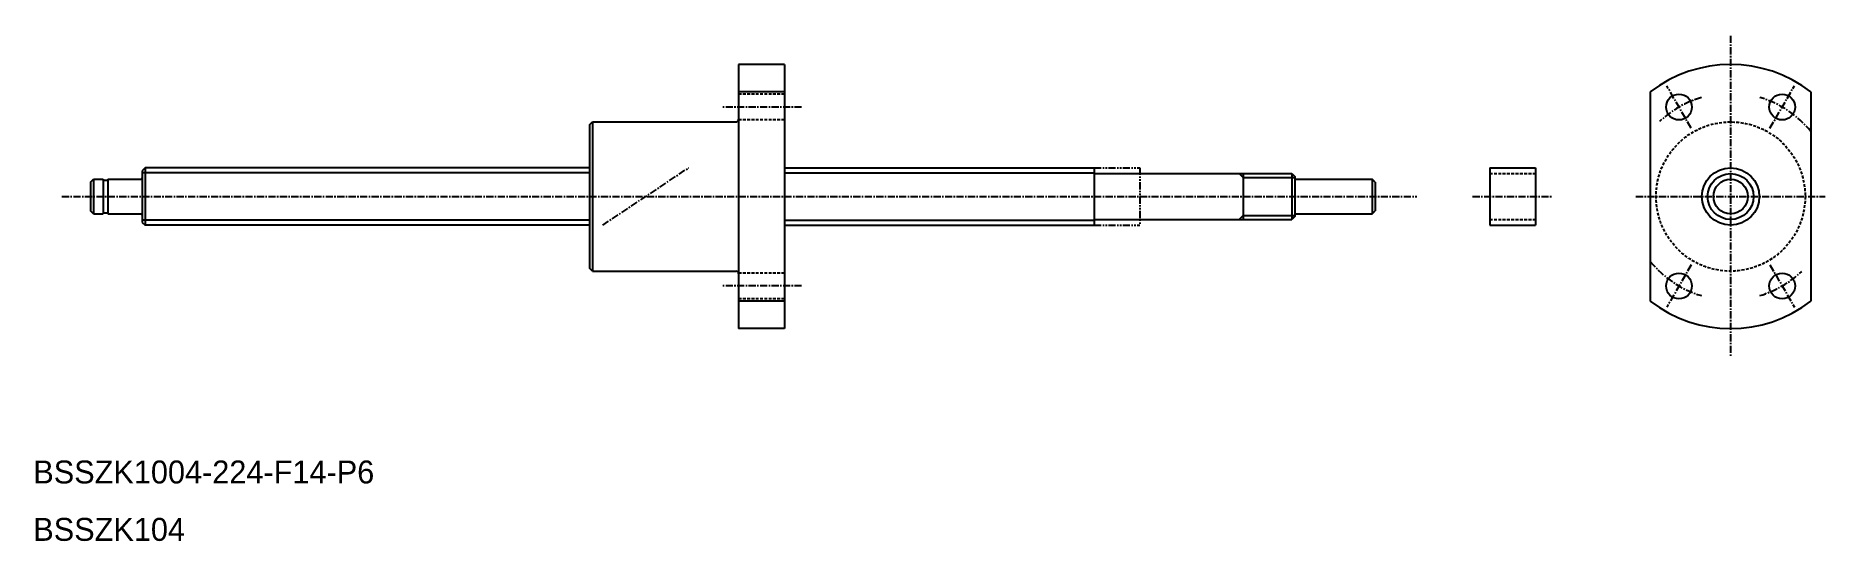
# Model space of a CAD drawing. Extents: x 10 to 322, y 10 to 98.
import ezdxf

# ---------------------------------------------------------------- set-up
doc = ezdxf.new("R2010")
doc.units = 0
for name, pattern in [('CENTER', [2, 1.25, -0.25, 0.25, -0.25]), ('DASHED', [0.75, 0.5, -0.25]), ('PHANTOM', [2.5, 1.25, -0.25, 0.25, -0.25, 0.25, -0.25])]:
    doc.linetypes.add(name, pattern=pattern)
doc.layers.get('0').update_dxf_attribs({"linetype": 'CONTINUOUS'})
doc.layers.add('CENTER', color=1, linetype='CENTER')

msp = doc.modelspace()

# ---------------------------------------------------------------- linework, layer by layer
at = {"color": 7, "linetype": 'CONTINUOUS'}
for p, q in [((133, 93), (133, 47)), ((141, 93), (133, 93)), ((141, 93), (141, 47)), ((141, 88.25), (133, 88.25)), ((292, 88.25), (292, 51.75)), ((320, 88.25), (320, 51.75)), ((107, 82.5), (107.5, 83)), ((107, 82.5), (107, 57.5)), ((107.5, 83), (107.5, 57)), ((107.5, 83), (132.5, 83)), ((29.5, 75), (29, 74.5)), ((107, 75), (29.5, 75)), ((29.5, 75), (29.5, 65)), ((141, 75), (195, 75)), ((195, 75), (195, 65)), ((264, 75), (264, 65)), ((264, 75), (272, 75)), ((272, 75), (272, 65)), ((20, 72.5), (20.5, 73)), ((20, 72.5), (20, 67.5)), ((20.5, 73), (20.5, 67)), ((20.5, 73), (22.2, 73)), ((22.2, 73), (22.2, 67)), ((22.2, 72.85), (23, 72.85)), ((23, 73), (28.8, 73)), ((23, 73), (23, 67)), ((29, 74.5), (29, 65.5)), ((29, 72.4), (29, 72.4)), ((195.2, 74), (229.5, 74)), ((221, 74), (221, 66)), ((229.5, 74), (230, 73.5)), ((229.5, 74), (229.5, 66)), ((230, 73.5), (230, 66.5)), ((230, 73), (243.5, 73)), ((244, 72.5), (243.5, 73)), ((243.5, 73), (243.5, 67)), ((244, 72.5), (244, 67.5)), ((244, 72.5), (244, 67.5)), ((20.5, 67), (20, 67.5)), ((20.5, 67), (22.2, 67)), ((22.2, 67.15), (23, 67.15)), ((23, 67), (28.8, 67)), ((195.2, 66), (229.5, 66)), ((230, 66.5), (229.5, 66)), ((230, 67), (243.5, 67)), ((243.5, 67), (244, 67.5)), ((29, 65.5), (29.5, 65)), ((107, 65), (29.5, 65)), ((141, 65), (195, 65)), ((264, 65), (272, 65)), ((107.5, 57), (107, 57.5)), ((107.5, 57), (132.5, 57)), ((141, 51.75), (133, 51.75)), ((141, 47), (133, 47))]:
    msp.add_line(p, q, dxfattribs=at)
at = {"color": 3, "linetype": 'DASHED'}
for p, q in [((141, 87.84), (133, 87.84)), ((141, 83.34), (133, 83.34)), ((264, 74), (272, 74)), ((264, 66), (272, 66)), ((141, 56.66), (133, 56.66)), ((141, 52.16), (133, 52.16))]:
    msp.add_line(p, q, dxfattribs=at)
at = {"color": 3, "linetype": 'PHANTOM'}
for p, q in [((195, 75), (203, 75)), ((203, 75), (203, 65)), ((195, 65), (203, 65))]:
    msp.add_line(p, q, dxfattribs=at)
at = {"color": 3, "linetype": 'CONTINUOUS'}
for p, q in [((107, 74.15), (29, 74.15)), ((141, 74.15), (195, 74.15)), ((220.3, 74), (221, 73.3)), ((221, 73.3), (230, 73.3)), ((107, 65.85), (29, 65.85)), ((141, 65.85), (195, 65.85)), ((220.3, 66), (221, 66.7)), ((221, 66.7), (230, 66.7))]:
    msp.add_line(p, q, dxfattribs=at)
at = {"color": 7, "linetype": 'CONTINUOUS'}
for centre, radius in [((297, 85.59), 2.25), ((315, 85.59), 2.25), ((306, 70), 5), ((306, 70), 4), ((306, 70), 3), ((297, 54.41), 2.25), ((315, 54.41), 2.25)]:
    msp.add_circle(centre, radius, dxfattribs=at)
at = {"color": 3, "linetype": 'DASHED'}
msp.add_circle((306, 70), 13, dxfattribs=at)
at = {"color": 7, "linetype": 'CONTINUOUS'}
for centre, radius, start, end in [((306, 70), 23, 52.5048, 127.4952), ((132.5, 83.5), 0.5, 270, 0), ((28.8, 73.2), 0.2, 270, 0), ((195.2, 74.2), 0.2, 180, 270), ((28.8, 66.8), 0.2, 0, 90), ((195.2, 65.8), 0.2, 90, 180), ((132.5, 56.5), 0.5, 0, 90), ((306, 70), 23, 232.5048, 307.4952)]:
    msp.add_arc(centre, radius, start, end, dxfattribs=at)
at = {"layer": 'CENTER', "color": 1, "linetype": 'CENTER'}
for p, q in [((306, 98), (306, 42)), ((299.13, 81.91), (294.88, 89.27)), ((312.87, 81.91), (317.12, 89.27)), ((144, 85.59), (130, 85.59)), ((109.3, 65), (124.3, 75)), ((15, 70), (251.26, 70)), ((261, 70), (275, 70)), ((289.5, 70), (322.5, 70)), ((299.13, 58.09), (294.88, 50.73)), ((312.87, 58.09), (317.12, 50.73)), ((144, 54.41), (130, 54.41))]:
    msp.add_line(p, q, dxfattribs=at)
for start, end in [(106.4402, 133.5598), (38.9424, 73.5598), (218.9424, 253.5598), (286.4402, 313.5598)]:
    msp.add_arc((306, 70), 18, start, end, dxfattribs=at)

# ---------------------------------------------------------------- texts
at = {"color": 7, "linetype": 'CONTINUOUS'}
for s, p in [('BSSZK1004-224-F14-P6', (10, 20)), ('BSSZK104', (10, 10))]:
    msp.add_text(s, height=4, dxfattribs=at).set_placement(p)

doc.saveas('drawing.dxf')
